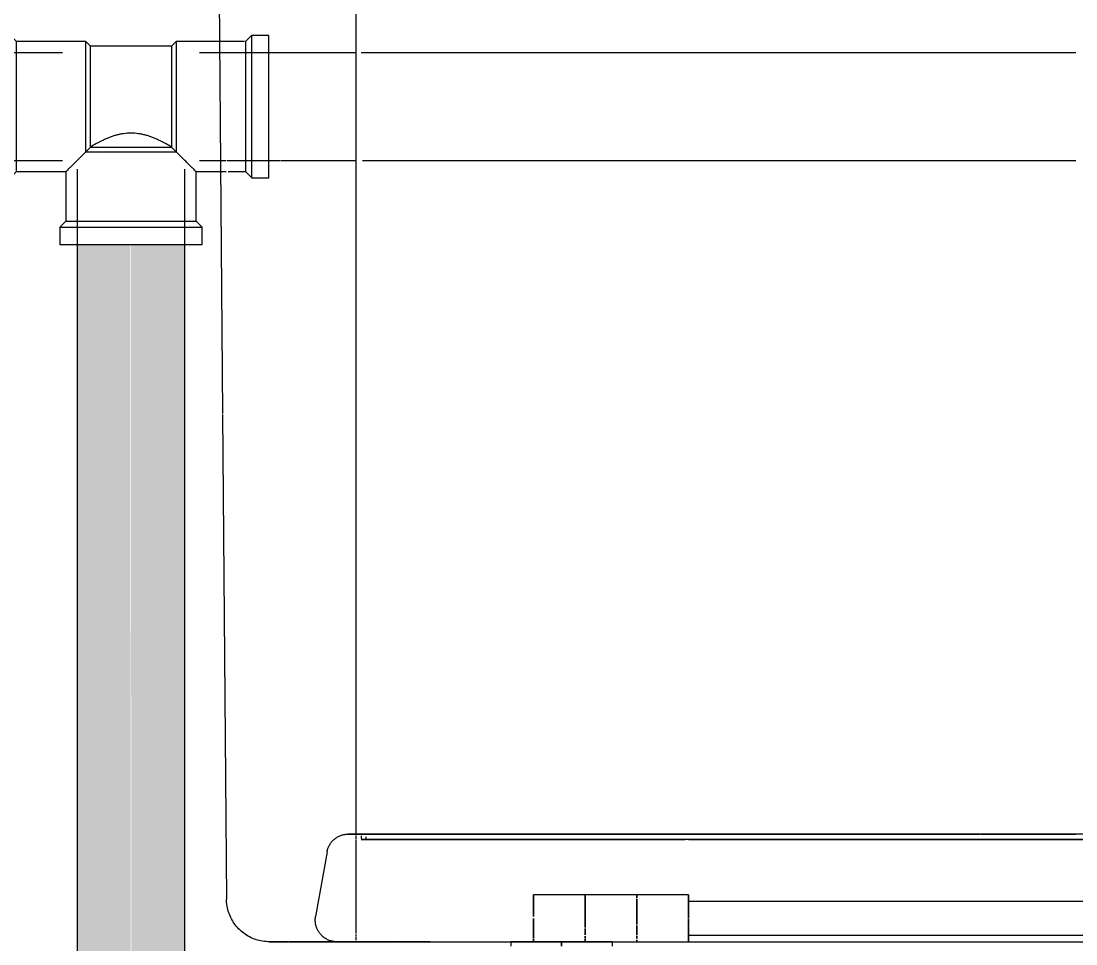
# Model space of a CAD drawing. Header units: metres. Extents: x 34 to 87, y -2.3 to 19.3.
# Drawn here: x 48.7808 to 49.0257, y 0.4055 to 0.6199 of the extents above; entities that cross this region are included whole.
import ezdxf

# ---------------------------------------------------------------- set-up
doc = ezdxf.new("R2010")
doc.units = ezdxf.units.M
for name, color, linetype, lineweight in [('A-ANNO-DIMS', 7, 'Continuous', 5), ('A-ANNO-DIMS-25', 7, 'Continuous', 5), ('P-PIPE', 7, 'Continuous', 5), ('P-SANR-FIXT', 7, 'Continuous', 5)]:
    doc.layers.add(name, color=color, linetype=linetype, lineweight=lineweight)
doc.styles.add('Arial_1', font='arial.ttf', dxfattribs={"height": 0.075})
doc.dimstyles.new('Diagonal_-_2_mm_Arial_-_PRETO', dxfattribs={"dimscale": 0.3048, "dimtxt": 0.076519, "dimasz": 0.246063, "dimexe": 0.19685, "dimexo": 0.123031, "dimgap": 0.04101, "dimtad": 1, "dimrnd": 0.01, "dimzin": 0, "dimdsep": 46, "dimtxsty": 'Arial_1', "dimblk1": 'OBLIQUE', "dimblk2": 'OBLIQUE', "dimsah": 1, "dimcen": 0.09, "dimdle": 0.19685, "dimazin": 0, "dimtfac": 1, "dimtdec": 4, "dimtix": 1, "dimtmove": 0, "dimatfit": 3, "dimfxl": 1, "dimtvp": 1, "dimtolj": 1, "dimtzin": 0, "dimarcsym": 2})

# ---------------------------------------------------------------- blocks, each defined once
blk = doc.blocks.new('UT_Bacia com caixa acoplada - UT_Bacia com caixa acoplada-3705348-AA')
at = {"layer": 'P-SANR-FIXT', "color": 253, "true_color": 0xa6a6a6}
for p, q in [((-1.69984, 0.731), (-1.6982, 0.52872)), ((-1.6982, 0.5285), (-1.69728, 0.41592)), ((-1.67112, 0.43053), (-1.67093, 0.43061)), ((-1.66494, 0.431), (-1.66603, 0.431)), ((-1.66603, 0.431), (-1.58999, 0.431)), ((-1.66603, 0.43064), (-1.66603, 0.43001)), ((-1.64426, 0.42977), (-1.66603, 0.42977)), ((-1.66603, 0.42977), (-1.66494, 0.42977)), ((-1.59073, 0.431), (-1.66494, 0.431)), ((-1.66494, 0.43037), (-1.66494, 0.42977)), ((-1.66491, 0.42977), (-1.64425, 0.42977)), ((-1.58999, 0.42977), (-1.64423, 0.42977)), ((-1.64422, 0.42977), (-1.59073, 0.42977)), ((-1.59073, 0.431), (-1.56875, 0.431)), ((-1.40925, 0.42977), (-1.59073, 0.42977)), ((-1.52226, 0.431), (-1.58999, 0.431)), ((-1.58999, 0.42977), (-1.40999, 0.42977)), ((-1.56875, 0.431), (-1.54617, 0.431)), ((-1.54617, 0.431), (-1.52227, 0.431)), ((-1.49999, 0.431), (-1.52203, 0.431)), ((-1.52203, 0.431), (-1.49999, 0.431)), ((-1.67393, 0.42687), (-1.67657, 0.41187)), ((-1.67366, 0.42783), (-1.67358, 0.42801)), ((-1.61399, 0.41688), (-1.62599, 0.41688)), ((-1.60199, 0.41688), (-1.61399, 0.41688)), ((-1.58999, 0.41688), (-1.60199, 0.41688)), ((-1.69728, 0.41589), (-1.69728, 0.41592)), ((-1.58322, 0.41535), (-1.58999, 0.41535)), ((-1.40999, 0.41535), (-1.58321, 0.41535)), ((-1.67664, 0.41135), (-1.67662, 0.41154)), ((-1.67479, 0.40711), (-1.67495, 0.40724)), ((-1.58999, 0.40753), (-1.40999, 0.40753)), ((-1.66579, 0.406), (-1.66612, 0.406)), ((-1.62599, 0.406), (-1.61399, 0.406)), ((-1.61399, 0.406), (-1.60199, 0.406)), ((-1.60199, 0.406), (-1.58999, 0.406))]:
    blk.add_line(p, q, dxfattribs=at)
at = {"layer": 'P-SANR-FIXT', "color": 254, "true_color": 0xdfdfdf}
for p, q in [((-1.6672, 0.731), (-1.6672, 0.431)), ((-1.67309, 0.42888), (-1.67297, 0.42904)), ((-1.67297, 0.42904), (-1.67285, 0.4292)), ((-1.67229, 0.42977), (-1.67213, 0.4299)), ((-1.6713, 0.43044), (-1.67112, 0.43053)), ((-1.6621, 0.431), (-1.66151, 0.431)), ((-1.66151, 0.431), (-1.66089, 0.431)), ((-1.65688, 0.431), (-1.65617, 0.431)), ((-1.65612, 0.431), (-1.65544, 0.431)), ((-1.65171, 0.431), (-1.65096, 0.431)), ((-1.65096, 0.431), (-1.6502, 0.431)), ((-1.6502, 0.431), (-1.64999, 0.431)), ((-1.67663, 0.41055), (-1.67664, 0.41075)), ((-1.69417, 0.40875), (-1.69446, 0.40903)), ((-1.67396, 0.40657), (-1.67413, 0.40666)), ((-1.67284, 0.40614), (-1.67303, 0.40619)), ((-1.67165, 0.406), (-1.67185, 0.406)), ((-1.67156, 0.406), (-1.67162, 0.406)), ((-1.6672, 0.406), (-1.66579, 0.406)), ((-1.6672, 0.406), (-1.6672, 0.406)), ((-1.6672, 0.406), (-1.6672, 0.406)), ((-1.66565, 0.406), (-1.626, 0.406)), ((-1.66565, 0.406), (-1.626, 0.406)), ((-1.59003, 0.406), (-1.52239, 0.406)), ((-1.59003, 0.406), (-1.52239, 0.406)), ((-1.52228, 0.406), (-1.49999, 0.406)), ((-1.52228, 0.406), (-1.49999, 0.406))]:
    blk.add_line(p, q, dxfattribs=at)
at = {"layer": 'P-SANR-FIXT'}
for p, q in [((-1.66899, 0.431), (-1.669, 0.431)), ((-1.68728, 0.406), (-1.68728, 0.406)), ((-1.67165, 0.406), (-1.67164, 0.406))]:
    blk.add_line(p, q, dxfattribs=at)
at = {"layer": 'P-SANR-FIXT', "color": 7, "true_color": 0xf3f3f3}
for p, q in [((-1.66778, 0.431), (-1.6675, 0.431)), ((-1.6672, 0.43066), (-1.6672, 0.4298)), ((-1.6672, 0.42969), (-1.6672, 0.40791)), ((-1.67495, 0.40724), (-1.67509, 0.40738)), ((-1.6672, 0.40769), (-1.6672, 0.40728)), ((-1.6672, 0.40715), (-1.6672, 0.4064)), ((-1.68607, 0.406), (-1.68635, 0.406)), ((-1.66707, 0.406), (-1.66662, 0.406)), ((-1.66663, 0.406), (-1.66581, 0.406)), ((-1.66656, 0.406), (-1.66585, 0.406)), ((-1.66571, 0.406), (-1.665, 0.406)), ((-1.665, 0.406), (-1.63126, 0.406)), ((-1.665, 0.406), (-1.63126, 0.406)), ((-1.626, 0.406), (-1.59003, 0.406)), ((-1.626, 0.406), (-1.59003, 0.406)), ((-1.58999, 0.406), (-1.52238, 0.406)), ((-1.58999, 0.406), (-1.52238, 0.406)), ((-1.52226, 0.406), (-1.49999, 0.406)), ((-1.52226, 0.406), (-1.49999, 0.406))]:
    blk.add_line(p, q, dxfattribs=at)
at = {"layer": 'P-SANR-FIXT', "color": 7, "true_color": 0xfafafa}
for p, q in [((-1.6672, 0.406), (-1.66691, 0.406)), ((-1.66691, 0.406), (-1.66659, 0.406)), ((-1.66656, 0.406), (-1.66616, 0.406)), ((-1.66616, 0.406), (-1.66656, 0.406)), ((-1.6661, 0.406), (-1.66579, 0.406)), ((-1.665, 0.406), (-1.66565, 0.406)), ((-1.66557, 0.406), (-1.665, 0.406)), ((-1.63126, 0.406), (-1.62949, 0.406)), ((-1.63126, 0.406), (-1.62949, 0.406)), ((-1.60772, 0.406), (-1.58999, 0.406)), ((-1.60772, 0.406), (-1.58999, 0.406))]:
    blk.add_line(p, q, dxfattribs=at)
at = {"layer": 'P-SANR-FIXT', "color": 7, "true_color": 0xfdfdfd}
for p, q in [((-1.62949, 0.406), (-1.62599, 0.406)), ((-1.62949, 0.406), (-1.62599, 0.406)), ((-1.60949, 0.406), (-1.60772, 0.406)), ((-1.60949, 0.406), (-1.60772, 0.406))]:
    blk.add_line(p, q, dxfattribs=at)
at = {"layer": 'P-SANR-FIXT', "color": 7, "true_color": 0xfefefe}
for p, q in [((-1.62599, 0.406), (-1.61949, 0.406)), ((-1.62599, 0.406), (-1.61949, 0.406)), ((-1.61949, 0.406), (-1.60949, 0.406)), ((-1.61949, 0.406), (-1.60949, 0.406))]:
    blk.add_line(p, q, dxfattribs=at)
at = {"layer": 'P-SANR-FIXT', "color": 253, "true_color": 0xa6a6a6, "flags": 128}
for points in [[(-1.67358, 0.42801), (-1.6735, 0.4282), (-1.6734, 0.42837), (-1.67331, 0.42855), (-1.6732, 0.42872), (-1.67309, 0.42888)], [(-1.67285, 0.4292), (-1.67271, 0.42935), (-1.67258, 0.4295), (-1.67243, 0.42964), (-1.67229, 0.42977)], [(-1.67213, 0.4299), (-1.67197, 0.43002), (-1.67181, 0.43014), (-1.67164, 0.43025), (-1.67147, 0.43035), (-1.6713, 0.43044)], [(-1.66938, 0.43099), (-1.66918, 0.431), (-1.669, 0.431)], [(-1.669, 0.431), (-1.66899, 0.431), (-1.66894, 0.431), (-1.66887, 0.431), (-1.66876, 0.431), (-1.66862, 0.431), (-1.66846, 0.431)], [(-1.66846, 0.431), (-1.66826, 0.431), (-1.66804, 0.431), (-1.66778, 0.431)], [(-1.6675, 0.431), (-1.66719, 0.431), (-1.66685, 0.431)], [(-1.66685, 0.431), (-1.66649, 0.431), (-1.6661, 0.431)], [(-1.67393, 0.42687), (-1.67389, 0.42706), (-1.67384, 0.42726), (-1.67379, 0.42745)], [(-1.67379, 0.42745), (-1.67373, 0.42764), (-1.67366, 0.42783)], [(-1.67662, 0.41154), (-1.67659, 0.41174), (-1.67657, 0.41187)], [(-1.67664, 0.41075), (-1.67665, 0.41095), (-1.67665, 0.41115), (-1.67664, 0.41135)], [(-1.67649, 0.40976), (-1.67654, 0.40995), (-1.67658, 0.41015), (-1.67661, 0.41035), (-1.67663, 0.41055)], [(-1.67631, 0.40919), (-1.67638, 0.40938), (-1.67644, 0.40957), (-1.67649, 0.40976)], [(-1.67615, 0.40882), (-1.67623, 0.409), (-1.67631, 0.40919)], [(-1.67509, 0.40738), (-1.67524, 0.40752), (-1.67537, 0.40766), (-1.6755, 0.40781), (-1.67563, 0.40797), (-1.67574, 0.40813), (-1.67586, 0.4083), (-1.67596, 0.40847), (-1.67606, 0.40864), (-1.67615, 0.40882)], [(-1.67413, 0.40666), (-1.6743, 0.40676), (-1.67447, 0.40687), (-1.67463, 0.40699), (-1.67479, 0.40711)], [(-1.68635, 0.406), (-1.68659, 0.406), (-1.68679, 0.406), (-1.68696, 0.406), (-1.68709, 0.406), (-1.68719, 0.406), (-1.68725, 0.406)], [(-1.68293, 0.406), (-1.68325, 0.406), (-1.68375, 0.406), (-1.68422, 0.406), (-1.68465, 0.406), (-1.68506, 0.406), (-1.68543, 0.406), (-1.68577, 0.406), (-1.68607, 0.406)], [(-1.67607, 0.406), (-1.67684, 0.406), (-1.67758, 0.406), (-1.67831, 0.406), (-1.67901, 0.406), (-1.67969, 0.406), (-1.68035, 0.406), (-1.68098, 0.406), (-1.68159, 0.406), (-1.68217, 0.406), (-1.68273, 0.406)], [(-1.67164, 0.406), (-1.67201, 0.406), (-1.67285, 0.406), (-1.67368, 0.406), (-1.67449, 0.406), (-1.67529, 0.406), (-1.67607, 0.406)], [(-1.67303, 0.40619), (-1.67322, 0.40625), (-1.67341, 0.40632), (-1.6736, 0.40639), (-1.67378, 0.40648), (-1.67396, 0.40657)], [(-1.67185, 0.406), (-1.67205, 0.40602), (-1.67225, 0.40604), (-1.67244, 0.40606), (-1.67264, 0.4061), (-1.67284, 0.40614)], [(-1.67159, 0.406), (-1.64933, 0.406), (-1.62682, 0.406), (-1.62599, 0.406)], [(-1.67018, 0.406), (-1.67047, 0.406), (-1.67074, 0.406), (-1.67097, 0.406), (-1.67117, 0.406), (-1.67133, 0.406), (-1.67146, 0.406), (-1.67156, 0.406)], [(-1.66612, 0.406), (-1.66668, 0.406), (-1.66722, 0.406), (-1.66773, 0.406), (-1.66822, 0.406), (-1.66867, 0.406), (-1.66909, 0.406), (-1.66949, 0.406), (-1.66985, 0.406), (-1.67017, 0.406)], [(-1.65999, 0.406), (-1.66075, 0.406), (-1.6615, 0.406), (-1.66222, 0.406), (-1.66293, 0.406), (-1.66361, 0.406), (-1.66427, 0.406), (-1.66491, 0.406), (-1.66553, 0.406)], [(-1.65857, 0.406), (-1.65922, 0.406), (-1.65999, 0.406)], [(-1.6568, 0.406), (-1.65762, 0.406), (-1.65843, 0.406)], [(-1.65514, 0.406), (-1.65598, 0.406), (-1.6568, 0.406)], [(-1.64999, 0.406), (-1.65086, 0.406), (-1.65172, 0.406), (-1.65258, 0.406), (-1.65344, 0.406), (-1.65429, 0.406), (-1.65514, 0.406)], [(-1.58999, 0.406), (-1.58123, 0.406), (-1.55822, 0.406), (-1.53512, 0.406), (-1.52238, 0.406)], [(-1.52226, 0.406), (-1.51197, 0.406), (-1.48879, 0.406), (-1.46564, 0.406), (-1.44253, 0.406), (-1.41952, 0.406)]]:
    blk.add_lwpolyline(points, dxfattribs=at)
at = {"layer": 'P-SANR-FIXT', "flags": 128}
for points in [[(-1.67093, 0.43061), (-1.67075, 0.43069), (-1.67056, 0.43075), (-1.67037, 0.43081), (-1.67017, 0.43086), (-1.66998, 0.4309), (-1.66978, 0.43094), (-1.66958, 0.43097), (-1.66938, 0.43099)], [(-1.49815, 0.431), (-1.50491, 0.431), (-1.51167, 0.431), (-1.5184, 0.431), (-1.5251, 0.431), (-1.53177, 0.431), (-1.53838, 0.431), (-1.54493, 0.431), (-1.55141, 0.431), (-1.55781, 0.431), (-1.56411, 0.431), (-1.57031, 0.431), (-1.5764, 0.431), (-1.58237, 0.431), (-1.5882, 0.431), (-1.5939, 0.431), (-1.59944, 0.431), (-1.60483, 0.431), (-1.61005, 0.431), (-1.61509, 0.431), (-1.61994, 0.431), (-1.62461, 0.431), (-1.62907, 0.431), (-1.63333, 0.431), (-1.63738, 0.431), (-1.6412, 0.431), (-1.6448, 0.431), (-1.64817, 0.431), (-1.6513, 0.431), (-1.65419, 0.431), (-1.65684, 0.431), (-1.65923, 0.431), (-1.66136, 0.431), (-1.66324, 0.431), (-1.66486, 0.431), (-1.66621, 0.431), (-1.6673, 0.431), (-1.66812, 0.431), (-1.66867, 0.431), (-1.66895, 0.431), (-1.66899, 0.431)], [(-1.69446, 0.40903), (-1.69473, 0.40933), (-1.69499, 0.40963), (-1.69524, 0.40994), (-1.69547, 0.41026), (-1.6957, 0.4106), (-1.69591, 0.41094), (-1.6961, 0.41129), (-1.69628, 0.41164), (-1.69645, 0.41201), (-1.6966, 0.41238), (-1.69674, 0.41275), (-1.69686, 0.41313), (-1.69697, 0.41352), (-1.69706, 0.41391), (-1.69714, 0.4143), (-1.6972, 0.4147), (-1.69724, 0.41509), (-1.69727, 0.41549), (-1.69728, 0.41589)], [(-1.68728, 0.406), (-1.68768, 0.40601), (-1.68808, 0.40603), (-1.68848, 0.40607), (-1.68888, 0.40613), (-1.68927, 0.4062), (-1.68966, 0.40629), (-1.69005, 0.40639), (-1.69043, 0.40651), (-1.69081, 0.40664), (-1.69118, 0.40679), (-1.69154, 0.40695), (-1.6919, 0.40713), (-1.69225, 0.40732), (-1.69259, 0.40753), (-1.69293, 0.40775), (-1.69325, 0.40798), (-1.69357, 0.40822), (-1.69388, 0.40848), (-1.69417, 0.40875)], [(-1.68728, 0.406), (-1.68726, 0.406), (-1.68721, 0.406), (-1.68712, 0.406), (-1.687, 0.406), (-1.68684, 0.406), (-1.68664, 0.406), (-1.68641, 0.406), (-1.68615, 0.406), (-1.68585, 0.406), (-1.68552, 0.406), (-1.68516, 0.406), (-1.68476, 0.406), (-1.68433, 0.406), (-1.68388, 0.406), (-1.68339, 0.406), (-1.68287, 0.406), (-1.68232, 0.406), (-1.68175, 0.406), (-1.68115, 0.406), (-1.68052, 0.406), (-1.67987, 0.406), (-1.67919, 0.406), (-1.6785, 0.406), (-1.67778, 0.406), (-1.67704, 0.406), (-1.67628, 0.406), (-1.6755, 0.406), (-1.6747, 0.406), (-1.67389, 0.406), (-1.67307, 0.406), (-1.67223, 0.406), (-1.67164, 0.406)], [(-1.67164, 0.406), (-1.6715, 0.406), (-1.67109, 0.406), (-1.6704, 0.406), (-1.66944, 0.406), (-1.66821, 0.406), (-1.66671, 0.406), (-1.66495, 0.406), (-1.66292, 0.406), (-1.66063, 0.406), (-1.65808, 0.406), (-1.65528, 0.406), (-1.65223, 0.406), (-1.64894, 0.406), (-1.64541, 0.406), (-1.64165, 0.406), (-1.63766, 0.406), (-1.63345, 0.406), (-1.62903, 0.406), (-1.6244, 0.406), (-1.61957, 0.406), (-1.61455, 0.406), (-1.60934, 0.406), (-1.60397, 0.406), (-1.59842, 0.406), (-1.59272, 0.406), (-1.58687, 0.406), (-1.58088, 0.406), (-1.57476, 0.406), (-1.56852, 0.406), (-1.56217, 0.406), (-1.55572, 0.406), (-1.54919, 0.406), (-1.54257, 0.406), (-1.53589, 0.406), (-1.52915, 0.406), (-1.52236, 0.406), (-1.51554, 0.406), (-1.50869, 0.406), (-1.50182, 0.406), (-1.49496, 0.406)]]:
    blk.add_lwpolyline(points, dxfattribs=at)
at = {"layer": 'P-SANR-FIXT', "color": 254, "true_color": 0xdfdfdf, "flags": 128}
for points in [[(-1.66603, 0.431), (-1.66568, 0.431), (-1.66524, 0.431), (-1.66477, 0.431), (-1.66428, 0.431)], [(-1.66428, 0.431), (-1.66377, 0.431), (-1.66324, 0.431)], [(-1.66323, 0.431), (-1.66268, 0.431), (-1.6621, 0.431)], [(-1.66089, 0.431), (-1.66026, 0.431), (-1.65962, 0.431), (-1.65895, 0.431), (-1.65827, 0.431), (-1.65758, 0.431), (-1.65688, 0.431)], [(-1.65544, 0.431), (-1.65471, 0.431), (-1.65397, 0.431), (-1.65322, 0.431), (-1.65247, 0.431), (-1.65171, 0.431)], [(-1.68725, 0.406), (-1.68728, 0.406), (-1.68728, 0.406)], [(-1.67162, 0.406), (-1.67165, 0.406), (-1.67165, 0.406)], [(-1.6703, 0.406), (-1.67116, 0.406), (-1.67159, 0.406)], [(-1.66855, 0.406), (-1.66943, 0.406), (-1.67017, 0.406)], [(-1.6672, 0.406), (-1.66767, 0.406), (-1.66855, 0.406)], [(-1.62599, 0.406), (-1.60411, 0.406), (-1.58999, 0.406)]]:
    blk.add_lwpolyline(points, dxfattribs=at)
at = {"layer": 'P-SANR-FIXT', "color": 254, "true_color": 0xdfdfdf}
for centre, major_axis, start_param, end_param in [((-1.62599, 0.41144), (0, 0.00544), 0, 1.491169), ((-1.58999, 0.41144), (0, 0.00544), 0, 0.523599), ((-1.58999, 0.41144), (0, 0.00544), 0.523599, 0.766217), ((-1.58999, 0.41144), (0, 0.00391), 5.759587, 6.021386), ((-1.58999, 0.41144), (0, 0.00391), 5.497787, 5.759587), ((-1.58999, 0.41144), (0, 0.00391), 4.736149, 5.483308), ((-1.62599, 0.41144), (0, 0.00544), 1.570796, 2.356194), ((-1.58999, 0.41144), (0, 0.00391), 4.242022, 4.712389), ((-1.58999, 0.41144), (0, 0.00391), 3.94147, 4.18879), ((-1.62599, 0.41144), (0, 0.00544), 2.375062, 2.549479), ((-1.62599, 0.41144), (0, 0.00544), 2.617994, 3.141593), ((-1.58999, 0.41144), (0, 0.00391), 3.740736, 3.926991), ((-1.58999, 0.41144), (0, 0.00391), 3.403392, 3.665191), ((-1.58999, 0.41144), (0, 0.00544), 2.385008, 2.612599), ((-1.58999, 0.41144), (0, 0.00544), 2.617994, 3.141593)]:
    blk.add_ellipse(centre, major_axis=major_axis, ratio=0.000048, start_param=start_param, end_param=end_param, dxfattribs=at)
at = {"layer": 'P-SANR-FIXT', "color": 253, "true_color": 0xa6a6a6}
for centre, start_param, end_param in [((-1.62599, 0.41144), 5.759587, 6.283185), ((-1.61399, 0.41144), 5.235988, 6.283185), ((-1.61399, 0.41144), 5.759587, 6.283185), ((-1.60199, 0.41144), 6.021386, 6.283185), ((-1.60199, 0.41144), 6.021386, 6.283185), ((-1.60199, 0.41144), 5.759587, 6.021386), ((-1.60199, 0.41144), 5.759587, 6.021386), ((-1.58999, 0.41144), 4.729469, 6.283185), ((-1.62599, 0.41144), 5.235988, 5.759587), ((-1.62599, 0.41144), 4.792016, 5.235988), ((-1.61399, 0.41144), 4.974188, 5.759587), ((-1.61399, 0.41144), 4.974188, 5.235988), ((-1.60199, 0.41144), 4.712389, 5.674386), ((-1.60199, 0.41144), 5.497787, 5.674386), ((-1.60199, 0.41144), 5.235988, 5.497787), ((-1.60199, 0.41144), 4.974188, 5.235988), ((-1.61399, 0.41144), 4.712389, 4.974188), ((-1.61399, 0.41144), 4.712389, 4.974188), ((-1.60199, 0.41144), 4.712389, 4.974188), ((-1.62599, 0.41144), 3.926991, 4.712389), ((-1.61399, 0.41144), 4.45059, 4.712389), ((-1.61399, 0.41144), 4.45059, 4.712389), ((-1.61399, 0.41144), 4.315323, 4.438449), ((-1.61399, 0.41144), 4.315323, 4.438449), ((-1.60199, 0.41144), 4.45059, 4.712389), ((-1.60199, 0.41144), 4.45059, 4.712389), ((-1.60199, 0.41144), 3.926991, 4.405174), ((-1.60199, 0.41144), 3.926991, 4.405174), ((-1.58999, 0.41144), 3.926991, 4.712389), ((-1.62599, 0.41144), 3.733688, 3.908118), ((-1.62599, 0.41144), 3.141593, 3.665191), ((-1.61399, 0.41144), 4.18879, 4.26162), ((-1.61399, 0.41144), 4.18879, 4.26162), ((-1.61399, 0.41144), 3.926991, 4.18879), ((-1.61399, 0.41144), 3.926991, 4.18879), ((-1.61399, 0.41144), 3.720271, 3.847409), ((-1.61399, 0.41144), 3.720271, 3.847409), ((-1.61399, 0.41144), 3.403392, 3.665191), ((-1.61399, 0.41144), 3.403392, 3.665191), ((-1.60199, 0.41144), 3.665191, 3.878332), ((-1.60199, 0.41144), 3.665191, 3.878332), ((-1.58999, 0.41144), 3.670572, 3.898173), ((-1.58999, 0.41144), 3.141593, 3.665191), ((-1.61399, 0.41144), 3.141593, 3.403392), ((-1.61399, 0.41144), 3.141593, 3.403392), ((-1.60199, 0.41144), 3.141593, 3.548027), ((-1.60199, 0.41144), 3.141593, 3.548027)]:
    blk.add_ellipse(centre, major_axis=(0, 0.00544), ratio=0.000048, start_param=start_param, end_param=end_param, dxfattribs=at)
at = {"layer": 'P-SANR-FIXT', "color": 7, "true_color": 0xf3f3f3}
for centre, major_axis, start_param, end_param in [((-1.61399, 0.41144), (0, 0.00544), 0, 1.570796), ((-1.61399, 0.41144), (0, 0.00544), 0, 1.570796), ((-1.60199, 0.41144), (0, 0.00544), 0, 0.261799), ((-1.60199, 0.41144), (0, 0.00544), 0, 0.523599), ((-1.60199, 0.41144), (0, 0.00544), 0.261799, 0.523599), ((-1.60199, 0.41144), (0, 0.00544), 0.608865, 1.570796), ((-1.60199, 0.41144), (0, 0.00544), 0.608865, 1.570796), ((-1.58999, 0.41144), (0, 0.00391), 0.261799, 0.785398), ((-1.58999, 0.41144), (0, 0.00544), 0.801639, 1.03679), ((-1.58999, 0.41144), (0, 0.00391), 0.799878, 1.547056), ((-1.58999, 0.41144), (0, 0.00544), 1.047198, 1.553735), ((-1.61399, 0.41144), (0, 0.00544), 1.570796, 1.832596), ((-1.61399, 0.41144), (0, 0.00544), 1.570796, 1.832596), ((-1.61399, 0.41144), (0, 0.00544), 1.844766, 1.967866), ((-1.61399, 0.41144), (0, 0.00544), 1.844766, 1.967866), ((-1.60199, 0.41144), (0, 0.00544), 1.570796, 1.832596), ((-1.60199, 0.41144), (0, 0.00544), 1.570796, 1.832596), ((-1.60199, 0.41144), (0, 0.00544), 1.878015, 2.356194), ((-1.60199, 0.41144), (0, 0.00544), 1.878015, 2.356194), ((-1.58999, 0.41144), (0, 0.00391), 1.570796, 2.04116), ((-1.58999, 0.41144), (0, 0.00544), 1.570796, 1.903485), ((-1.58999, 0.41144), (0, 0.00391), 2.094395, 2.341715), ((-1.58999, 0.41144), (0, 0.00544), 1.941748, 2.094395), ((-1.61399, 0.41144), (0, 0.00544), 2.021558, 2.356194), ((-1.61399, 0.41144), (0, 0.00544), 2.021558, 2.356194), ((-1.61399, 0.41144), (0, 0.00544), 2.435696, 2.56291), ((-1.61399, 0.41144), (0, 0.00544), 2.435696, 2.56291), ((-1.61399, 0.41144), (0, 0.00544), 2.617994, 3.141593), ((-1.61399, 0.41144), (0, 0.00544), 2.617994, 3.141593), ((-1.60199, 0.41144), (0, 0.00544), 2.404858, 2.617994), ((-1.60199, 0.41144), (0, 0.00544), 2.404858, 2.617994), ((-1.58999, 0.41144), (0, 0.00391), 2.356194, 2.542457), ((-1.58999, 0.41144), (0, 0.00544), 2.104802, 2.207531), ((-1.58999, 0.41144), (0, 0.00391), 2.617994, 2.879793), ((-1.58999, 0.41144), (0, 0.00544), 2.249189, 2.339954), ((-1.60199, 0.41144), (0, 0.00544), 2.735177, 3.141593), ((-1.60199, 0.41144), (0, 0.00544), 2.735177, 3.141593)]:
    blk.add_ellipse(centre, major_axis=major_axis, ratio=0.000048, start_param=start_param, end_param=end_param, dxfattribs=at)
at = {"layer": 'P-SANR-FIXT', "color": 7, "true_color": 0xfdfdfd}
for start_param, end_param in [(0, 0.261799), (2.879793, 3.141593)]:
    blk.add_ellipse((-1.58999, 0.41144), major_axis=(0, 0.00391), ratio=0.000048, start_param=start_param, end_param=end_param, dxfattribs=at)
at = {"layer": 'P-SANR-FIXT', "color": 7, "true_color": 0xfafafa}
for start_param, end_param in [(6.021386, 6.283185), (3.141593, 3.403392)]:
    blk.add_ellipse((-1.58999, 0.41144), major_axis=(0, 0.00391), ratio=0.000048, start_param=start_param, end_param=end_param, dxfattribs=at)
blk = doc.blocks.new('Celite_Flexivel_Metais - 300mm Aço Inox - 1_2_-3705350-AA')
at = {"layer": 'P-SANR-FIXT', "color": 7, "true_color": 0xfafafa}
for p, q in [((-1.62949, 0.406), (-1.63126, 0.406)), ((-1.63126, 0.406), (-1.63126, 0.406)), ((-1.62949, 0.406), (-1.62603, 0.406)), ((-1.62949, 0.406), (-1.62603, 0.406)), ((-1.62599, 0.406), (-1.61949, 0.406)), ((-1.61949, 0.406), (-1.60772, 0.406)), ((-1.61949, 0.406), (-1.61949, 0.405))]:
    blk.add_line(p, q, dxfattribs=at)
at = {"layer": 'P-SANR-FIXT', "color": 7, "true_color": 0xf3f3f3}
blk.add_line((-1.63126, 0.406), (-1.62599, 0.406), dxfattribs=at)
at = {"layer": 'P-SANR-FIXT'}
for p, q in [((-1.63126, 0.406), (-1.63126, 0.405)), ((-1.61949, 0.405), (-1.61949, 0.406)), ((-1.60772, 0.406), (-1.60772, 0.405))]:
    blk.add_line(p, q, dxfattribs=at)
at = {"layer": 'P-SANR-FIXT', "color": 253, "true_color": 0xa6a6a6}
for p, q in [((-1.63126, 0.406), (-1.63126, 0.405)), ((-1.60772, 0.406), (-1.60772, 0.405))]:
    blk.add_line(p, q, dxfattribs=at)
at = {"layer": 'P-SANR-FIXT', "color": 7, "true_color": 0xfdfdfd}
for p, q in [((-1.62599, 0.406), (-1.62949, 0.406)), ((-1.62603, 0.406), (-1.61949, 0.406)), ((-1.62603, 0.406), (-1.61949, 0.406)), ((-1.61949, 0.406), (-1.60949, 0.406)), ((-1.61949, 0.406), (-1.60949, 0.406)), ((-1.60772, 0.406), (-1.60949, 0.406)), ((-1.60772, 0.406), (-1.60772, 0.406))]:
    blk.add_line(p, q, dxfattribs=at)
at = {"layer": 'P-SANR-FIXT', "color": 7, "true_color": 0xfefefe}
for p, q in [((-1.61949, 0.406), (-1.62599, 0.406)), ((-1.60949, 0.406), (-1.61949, 0.406))]:
    blk.add_line(p, q, dxfattribs=at)
blk = doc.blocks.new('Te_Reducao - Agua Fria_Soldavel - MEP - Tigre - Standard-V13-AA')
at = {"layer": 'P-PIPE'}
for p, q in [((-1.74745, 0.6165), (-1.75145, 0.6165)), ((-1.75145, 0.6165), (-1.75145, 0.5835)), ((-1.74605, 0.6151), (-1.74745, 0.6165)), ((-1.74745, 0.5835), (-1.74745, 0.6165)), ((-1.72995, 0.6151), (-1.74605, 0.6151)), ((-1.74605, 0.5849), (-1.74605, 0.6151)), ((-1.72885, 0.61404), (-1.72995, 0.6151)), ((-1.72995, 0.5895), (-1.72995, 0.6151)), ((-1.70895, 0.6151), (-1.71005, 0.61404)), ((-1.69889, 0.6151), (-1.70895, 0.6151)), ((-1.70895, 0.6151), (-1.70895, 0.5895)), ((-1.71945, 0.61404), (-1.72885, 0.61404)), ((-1.72885, 0.5906), (-1.72885, 0.61404)), ((-1.71005, 0.61404), (-1.71945, 0.61404)), ((-1.71005, 0.61404), (-1.71005, 0.5906)), ((-1.72885, 0.5906), (-1.71005, 0.5906)), ((-1.72995, 0.5895), (-1.70895, 0.5895)), ((-1.75145, 0.5835), (-1.74745, 0.5835)), ((-1.74745, 0.5835), (-1.74605, 0.5849)), ((-1.74605, 0.5849), (-1.73455, 0.5849)), ((-1.73455, 0.5849), (-1.73455, 0.5734)), ((-1.70435, 0.5734), (-1.70435, 0.5849)), ((-1.70435, 0.5849), (-1.69865, 0.5849)), ((-1.73455, 0.5734), (-1.73595, 0.572)), ((-1.73455, 0.5734), (-1.70435, 0.5734)), ((-1.70295, 0.572), (-1.70435, 0.5734)), ((-1.73595, 0.572), (-1.73595, 0.568)), ((-1.73595, 0.572), (-1.70295, 0.572)), ((-1.70295, 0.568), (-1.70295, 0.572)), ((-1.73595, 0.568), (-1.70295, 0.568))]:
    blk.add_line(p, q, dxfattribs=at)
at = {"layer": 'P-PIPE', "color": 253, "true_color": 0xa6a6a6}
for p, q in [((-1.69306, 0.6151), (-1.69889, 0.6151)), ((-1.69145, 0.6165), (-1.69285, 0.6151)), ((-1.69285, 0.6151), (-1.69285, 0.5849)), ((-1.68745, 0.6165), (-1.69145, 0.6165)), ((-1.69145, 0.6165), (-1.69145, 0.58453)), ((-1.68745, 0.5835), (-1.68745, 0.6165)), ((-1.69865, 0.5849), (-1.69733, 0.5849)), ((-1.69689, 0.5849), (-1.69285, 0.5849)), ((-1.69285, 0.5849), (-1.6915, 0.58355)), ((-1.69145, 0.5845), (-1.69145, 0.5835)), ((-1.69145, 0.5835), (-1.68745, 0.5835))]:
    blk.add_line(p, q, dxfattribs=at)
at = {"layer": 'P-PIPE'}
for points, knots in [([(-1.71945, 0.59387), (-1.72004, 0.59385), (-1.7209, 0.59378), (-1.72203, 0.59358), (-1.72285, 0.5934), (-1.72366, 0.59315), (-1.72446, 0.59285), (-1.72524, 0.59251), (-1.72601, 0.59217), (-1.72675, 0.59181), (-1.72771, 0.5913), (-1.7284, 0.59089), (-1.72885, 0.5906)], [0, 0, 0, 0, 0.166667, 0.25, 0.333333, 0.416667, 0.5, 0.583333, 0.666667, 0.75, 0.833333, 1, 1, 1, 1]), ([(-1.71005, 0.5906), (-1.7105, 0.59089), (-1.71119, 0.5913), (-1.71215, 0.59181), (-1.71289, 0.59217), (-1.71366, 0.59251), (-1.71444, 0.59285), (-1.71524, 0.59315), (-1.71605, 0.5934), (-1.71687, 0.59358), (-1.718, 0.59378), (-1.71886, 0.59385), (-1.71945, 0.59387)], [0, 0, 0, 0, 0.166667, 0.25, 0.333333, 0.416667, 0.5, 0.583333, 0.666667, 0.75, 0.833333, 1, 1, 1, 1]), ([(-1.72995, 0.5895), (-1.73059, 0.58885), (-1.7315, 0.58796), (-1.73241, 0.58704), (-1.73289, 0.58656), (-1.73321, 0.58624), (-1.73351, 0.58594), (-1.73387, 0.58558), (-1.73437, 0.58508), (-1.73455, 0.58491), (-1.73455, 0.5849)], [0, 0, 0, 0, 0.25, 0.375, 0.4375, 0.5, 0.5625, 0.625, 0.75, 1, 1, 1, 1]), ([(-1.70435, 0.5849), (-1.70435, 0.58491), (-1.70454, 0.58508), (-1.7051, 0.58565), (-1.70558, 0.58613), (-1.70601, 0.58656), (-1.70649, 0.58704), (-1.7074, 0.58795), (-1.70831, 0.58885), (-1.70895, 0.5895)], [0, 0, 0, 0, 0.25, 0.375, 0.5, 0.5625, 0.625, 0.75, 1, 1, 1, 1])]:
    blk.add_open_spline(points, degree=3, knots=knots, dxfattribs=at)
for points in [[(-1.72885, 0.5906), (-1.72903, 0.59042), (-1.7294, 0.59005), (-1.72977, 0.58968), (-1.72995, 0.5895)], [(-1.70895, 0.5895), (-1.70913, 0.58968), (-1.7095, 0.59005), (-1.70987, 0.59042), (-1.71005, 0.5906)]]:
    blk.add_open_spline(points, degree=3, dxfattribs=at)
blk = doc.blocks.new('DIMBLOCK7-AA')
at = {"layer": 'A-ANNO-DIMS-25'}
for p, q in [((47.98985, -0.06), (47.98985, 0.66)), ((47.98985, 0.6), (47.92985, 0.6)), ((47.98985, 0.6), (48.35353, 0.6)), ((47.98985, 0), (47.92985, 0)), ((47.98985, 0), (49.79499, 0))]:
    blk.add_line(p, q, dxfattribs=at)
at = {"layer": 'A-ANNO-DIMS-25', "lineweight": 20}
for p, q in [((47.98985, 0.6), (47.95235, 0.6375)), ((47.98985, 0.6), (48.02735, 0.5625)), ((47.98985, 0), (47.95235, 0.0375)), ((47.98985, 0), (48.02735, -0.0375))]:
    blk.add_line(p, q, dxfattribs=at)
at = {"layer": 'A-ANNO-DIMS-25', "color": 0, "insert": (47.87998, 0.19876), "char_height": 0.075, "width": 0.2429787, "attachment_point": 1, "rotation": 90, "line_spacing_factor": 0.941778, "style": 'Arial_1'}
blk.add_mtext('0,60', dxfattribs=at)
blk = doc.blocks.new('_Oblique')
at = {"color": 0, "linetype": 'ByBlock', "lineweight": -2}
blk.add_line((-0.5, -0.5), (0.5, 0.5), dxfattribs=at)

msp = doc.modelspace()

# ---------------------------------------------------------------- hatches: boundary and pattern name
at = {"layer": 'P-PIPE', "true_color": 0x00ffff}
for points in [[(48.79378, 0.2294), (48.80628, 0.2294), (48.80612, 0.568), (48.79378, 0.568), (48.79378, 0.24142)], [(48.81878, 0.2294), (48.81876, 0.568), (48.80628, 0.568), (48.8064, 0.2294), (48.81837, 0.2294)]]:
    msp.add_hatch(color=4, dxfattribs=at).paths.add_polyline_path(points)

# ---------------------------------------------------------------- linework, layer by layer
at = {"layer": 'P-PIPE'}
for p, q in [((48.79038, 0.6125), (48.72218, 0.6125)), ((48.72218, 0.5875), (48.79038, 0.5875)), ((48.82218, 0.5875), (48.8283, 0.5875)), ((48.79378, 0.5855), (48.79378, 0.21544)), ((48.81878, 0.21537), (48.81878, 0.5855))]:
    msp.add_line(p, q, dxfattribs=at)
at = {"layer": 'P-PIPE', "color": 253, "true_color": 0xa6a6a6}
for p, q in [((48.85853, 0.6125), (48.82218, 0.6125)), ((48.82854, 0.5875), (48.84093, 0.5875)), ((48.84105, 0.5875), (48.85853, 0.5875))]:
    msp.add_line(p, q, dxfattribs=at)
at = {"layer": 'P-PIPE', "color": 7, "true_color": 0xf3f3f3}
for p, q in [((49.02573, 0.6125), (48.85976, 0.6125)), ((48.86008, 0.5875), (48.90067, 0.5875)), ((48.90077, 0.5875), (49.02573, 0.5875))]:
    msp.add_line(p, q, dxfattribs=at)

# ---------------------------------------------------------------- block references
at = {"layer": 'P-PIPE', "color": 253, "true_color": 0xa6a6a6}
msp.add_blockref('Te_Reducao - Agua Fria_Soldavel - MEP - Tigre - Standard-V13-AA', (50.52573, 0), dxfattribs=at)
at = {"layer": 'P-SANR-FIXT'}
for name in ['UT_Bacia com caixa acoplada - UT_Bacia com caixa acoplada-3705348-AA', 'Celite_Flexivel_Metais - 300mm Aço Inox - 1_2_-3705350-AA']:
    msp.add_blockref(name, (50.52573, 0), dxfattribs=at)

# ---------------------------------------------------------------- dimensions: what is measured, and where the dimension line sits
at = {"layer": 'A-ANNO-DIMS'}
dim = msp.add_linear_dim(base=(47.98985, 0.6), p1=(49.83249, 0), p2=(48.39103, 0.6), angle=90, dimstyle='Diagonal_-_2_mm_Arial_-_PRETO', override={"dimpost": '<>', "dimfxl": 1.56135}, dxfattribs=at)
dim.commit()
dim.dimension.update_dxf_attribs({"geometry": 'DIMBLOCK7-AA', "text_midpoint": (47.93906, 0.3)})

doc.saveas('drawing.dxf')
